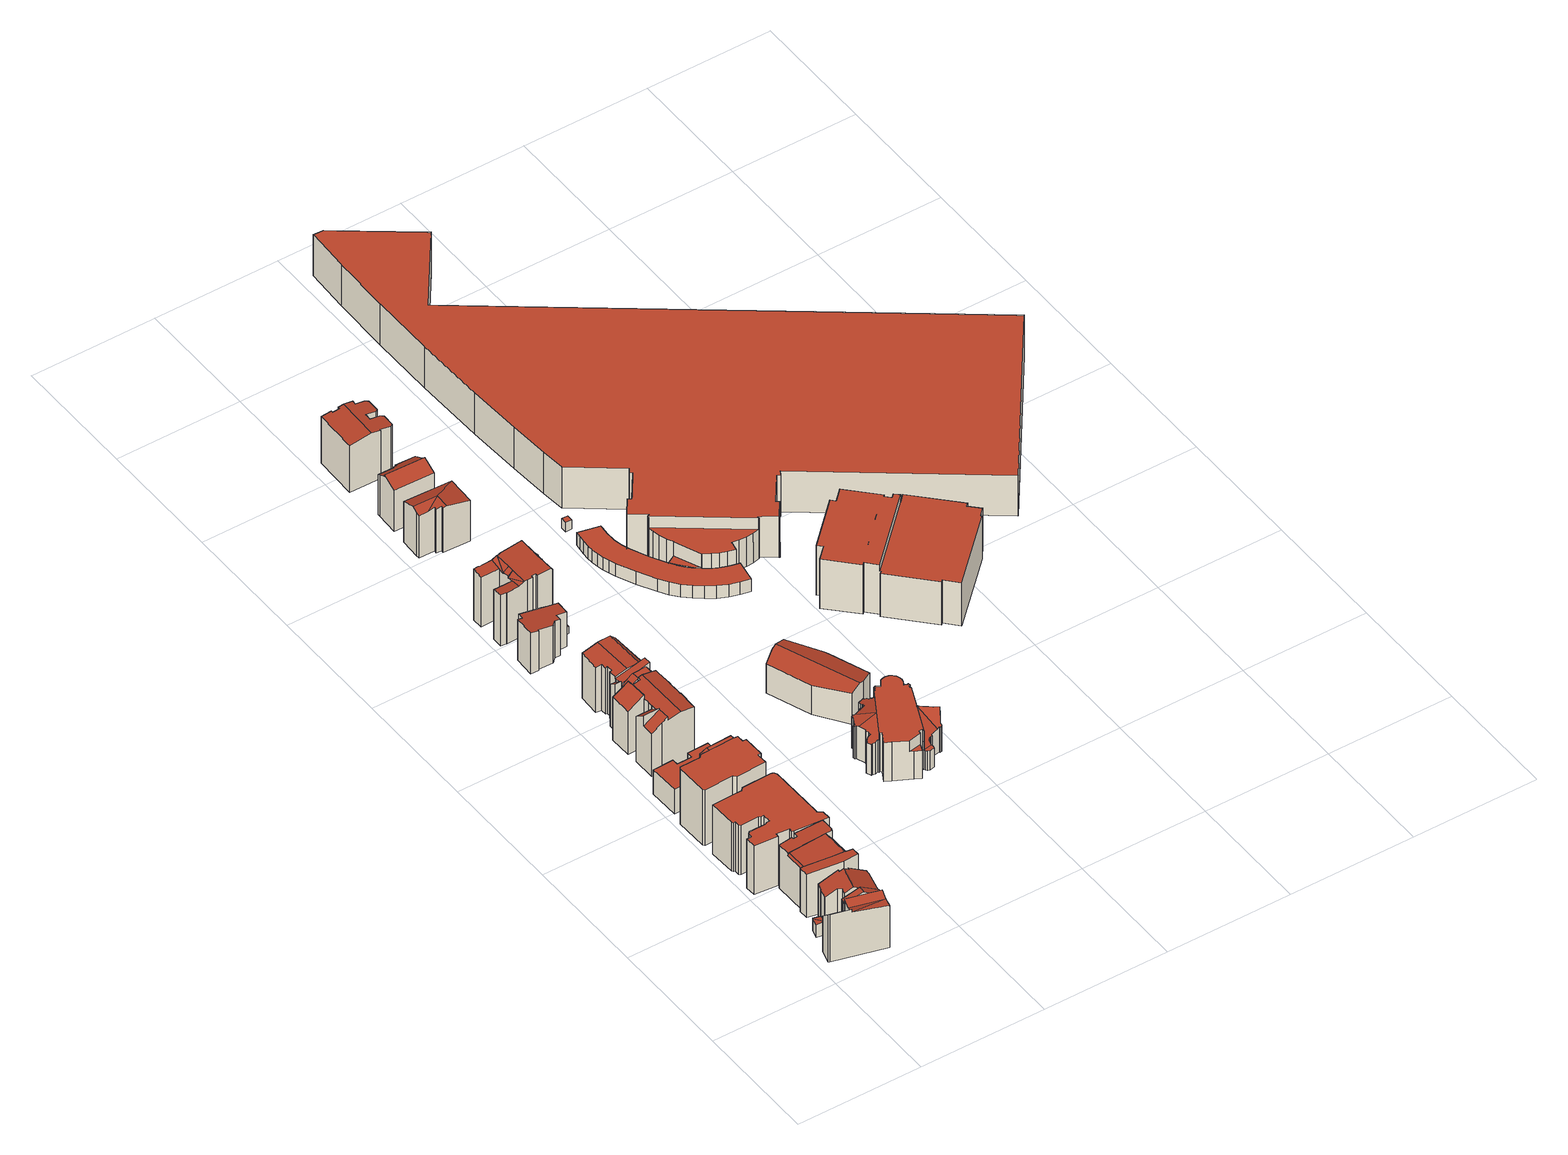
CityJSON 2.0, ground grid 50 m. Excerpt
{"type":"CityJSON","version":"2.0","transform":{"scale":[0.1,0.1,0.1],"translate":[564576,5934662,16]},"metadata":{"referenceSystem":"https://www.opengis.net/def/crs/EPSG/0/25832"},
"CityObjects":{
"building1":{"type":"Building","attributes":{"Gemeindeschluessel":"02100109","Geometrietyp2DReferenz":"3000","function":"31001_1120","roofType":"2100","measuredHeight":21.38,"storeysAboveGround":4},"address":[{"country":"Germany","locality":"Hamburg","thoroughfareNumber":"1a","thoroughfareName":"Karolinenstraße","postcode":"20357"}],"geometry":[{"type":"Solid","lod":"2","boundaries":[[[[0,1,2,3,4,5,6]],[[7,8,0,9,10]],[[7,10,11]],[[12,13,14,8,7,15,16,17]],[[18,19,17,20,21,22]],[[23,24,25,26,21,20,16]],[[4,3,27,28]],[[3,2,29,27]],[[6,9,0]],[[5,4,28,30]],[[12,17,19]],[[15,23,16]],[[18,22,31,32]],[[26,25,33,34]],[[25,24,35,33]],[[11,10,9,6,5,30,36]],[[24,23,15,7,11,36,35]],[[32,31,34,33,35,36,30,28,27,29,37]],[[31,22,21,26,34]],[[16,20,17]],[[37,13,12,19,18,32]],[[0,8,14,1]],[[29,2,1,14,13,37]]]],"semantics":{"surfaces":[{"type":"RoofSurface"},{"type":"WallSurface"},{"type":"GroundSurface"}],"values":[[0,0,0,0,0,0,1,1,1,1,1,1,1,1,1,1,1,2,1,1,1,1,1]]}}]},
"building2":{"type":"Building","attributes":{"Gemeindeschluessel":"02100109","Geometrietyp2DReferenz":"3000","function":"31001_1120","roofType":"3100","measuredHeight":22.48,"storeysAboveGround":4},"address":[{"country":"Germany","locality":"Hamburg","thoroughfareNumber":"2","thoroughfareName":"Karolinenstraße","postcode":"20357"}],"geometry":[{"type":"Solid","lod":"2","boundaries":[[[[38,39,40,41]],[[42,43,44,39,38]],[[42,38,41,45]],[[46,47,44,43]],[[48,49,50,51]],[[52,53,54,55]],[[53,48,51,54]],[[56,57,58,59]],[[57,60,61,58]],[[60,62,63,61]],[[64,65,66,67]],[[65,68,69,66]],[[68,70,71,69]],[[72,55,54,51,50,73,74,59,58,61,63,67,66,69,71,75]],[[76,77,62,60,57,56,78,79,49,48,53,52,80]],[[68,65,64,77,76,81,70]],[[73,40,39,44,47,74]],[[50,49,79,45,41,40,73]],[[78,46,43,42,45,79]],[[81,75,71,70]],[[75,81,76,80,72]],[[63,62,77,64,67]],[[74,47,46,78,56,59]],[[52,55,72,80]]]],"semantics":{"surfaces":[{"type":"RoofSurface"},{"type":"WallSurface"},{"type":"GroundSurface"}],"values":[[0,0,0,0,1,1,1,1,1,1,1,1,1,2,0,0,1,1,1,1,1,1,1,1]]}}]},
"building3":{"type":"Building","attributes":{"Gemeindeschluessel":"02100109","Geometrietyp2DReferenz":"3000","function":"31001_1120","roofType":"1000","measuredHeight":21.55,"storeysAboveGround":5},"address":[{"country":"Germany","locality":"Hamburg","thoroughfareNumber":"3","thoroughfareName":"Karolinenstraße","postcode":"20357"}],"geometry":[{"type":"Solid","lod":"2","boundaries":[[[[82,83,84,85,86,87,88,89,90]],[[91,92,93,94,95,96,97,98,99,100,101,102]],[[103,104,105,106]],[[90,107,108,102,104,103]],[[89,109,110,111,112,113,114,115,116,91,108,107]],[[117,118,119,120]],[[121,122,123,124]],[[125,126,127,128]],[[84,83,129,130]],[[88,109,89]],[[86,85,131,132]],[[85,84,130,131]],[[100,99,133,134]],[[99,98,135,133]],[[98,97,136,135]],[[97,96,137,136]],[[95,94,120,119]],[[92,91,116]],[[115,114,138,139]],[[114,113,140,138]],[[113,112,141,140]],[[112,111,142,141]],[[118,117,143,144]],[[123,122,125,128]],[[131,130,129,134,133,135,136,137,144,143,145,139,138,140,141,142,146,147,132]],[[129,83,82,106,105,101,100,134]],[[146,126,125,122,121,147]],[[142,111,110,127,126,146]],[[89,107,90]],[[102,108,91]],[[101,105,104,102]],[[145,93,92,116,115,139]],[[143,117,120,94,93,145]],[[137,96,95,119,118,144]],[[147,121,124,87,86,132]],[[124,123,128,127,110,109,88,87]],[[90,103,106,82]]]],"semantics":{"surfaces":[{"type":"RoofSurface"},{"type":"WallSurface"},{"type":"GroundSurface"}],"values":[[0,0,0,0,0,0,0,0,1,1,1,1,1,1,1,1,1,1,1,1,1,1,1,1,2,1,1,1,1,1,1,1,1,1,1,1,1]]}}]},
"building4":{"type":"Building","attributes":{"Gemeindeschluessel":"02100109","Geometrietyp2DReferenz":"3000","function":"31001_1120","roofType":"1000","measuredHeight":22.16,"storeysAboveGround":6},"address":[{"country":"Germany","locality":"Hamburg","thoroughfareNumber":"4","thoroughfareName":"Karolinenstraße","postcode":"20357"}],"geometry":[{"type":"Solid","lod":"2","boundaries":[[[[148,149,150,151]],[[149,152,153,150]],[[152,154,155,153]],[[154,156,157,155]],[[156,158,159,157]],[[160,161,162,163]],[[161,164,165,162]],[[164,148,151,165]],[[166,167,168,169]],[[167,170,171,168]],[[170,172,173,171]],[[172,174,175,173]],[[174,176,177,175]],[[176,178,179,177]],[[178,180,181,179]],[[182,183,184,185]],[[183,186,187,184]],[[186,188,189,187]],[[188,190,191,189]],[[190,192,193,191]],[[192,194,195,193]],[[196,197,198,199]],[[197,200,201,198]],[[200,202,203,201]],[[202,204,205,203]],[[204,206,207,205]],[[162,165,151,150,153,155,157,159,208,209,169,168,171,173,175,177,179,181,185,184,187,189,191,193,195,199,198,201,203,205,207,163]],[[204,202,200,197,196,194,192,190,188,186,183,182,180,178,176,174,172,170,167,166,210,211,158,156,154,152,149,148,164,161,160,206]],[[196,199,195,194]],[[210,209,208,211]],[[166,169,209,210]],[[182,185,181,180]],[[160,163,207,206]],[[211,208,159,158]]]],"semantics":{"surfaces":[{"type":"WallSurface"},{"type":"GroundSurface"},{"type":"RoofSurface"}],"values":[[0,0,0,0,0,0,0,0,0,0,0,0,0,0,0,0,0,0,0,0,0,0,0,0,0,0,1,2,0,0,0,0,0,0]]}}]},
"building5":{"type":"Building","attributes":{"Gemeindeschluessel":"02100109","Geometrietyp2DReferenz":"3000","function":"31001_1120","roofType":"1000","measuredHeight":25.34,"storeysAboveGround":6},"address":[{"country":"Germany","locality":"Hamburg","thoroughfareNumber":"6","thoroughfareName":"Karolinenstraße","postcode":"20357"}],"geometry":[{"type":"Solid","lod":"2","boundaries":[[[[212,213,214,215,216,217,218,219,220,221,222,223,224,225,226,227,228,229]],[[212,230,231,232]],[[212,229,233,234,230]],[[228,235,236,237,234,233]],[[217,216,238,239]],[[216,215,240,238]],[[215,214,241,240]],[[214,213,232,242,241]],[[213,212,232]],[[227,235,228]],[[226,225,243,244]],[[225,224,245,243]],[[224,223,246,245]],[[223,222,247,246]],[[222,221,248,247]],[[221,220,249,248]],[[220,219,250,249]],[[219,218,251,250]],[[218,217,239,251]],[[232,231,252,242]],[[237,236,253,254]],[[253,244,243,245,246,247,248,249,250,251,239,238,240,241,242,252,254]],[[252,231,230,234,237,254]],[[228,233,229]],[[253,236,235,227,226,244]]]],"semantics":{"surfaces":[{"type":"RoofSurface"},{"type":"WallSurface"},{"type":"GroundSurface"}],"values":[[0,0,0,0,1,1,1,1,1,1,1,1,1,1,1,1,1,1,1,1,1,2,1,1,1]]}}]},
"building6":{"type":"Building","attributes":{"Gemeindeschluessel":"02100109","Geometrietyp2DReferenz":"3000","function":"31001_1010","roofType":"1000","measuredHeight":10.94,"storeysAboveGround":3},"address":[{"country":"Germany","locality":"Hamburg","thoroughfareNumber":"7","thoroughfareName":"Karolinenstraße","postcode":"20357"}],"geometry":[{"type":"Solid","lod":"2","boundaries":[[[[255,256,257,258]],[[256,259,260,257]],[[259,261,262,260]],[[261,263,264,262]],[[263,265,266,264]],[[265,267,268,266]],[[267,269,270,268]],[[269,271,272,270]],[[271,273,274,272]],[[275,276,277,278]],[[276,255,258,277]],[[279,280,281,282]],[[280,283,284,281]],[[283,285,286,284]],[[285,287,288,286]],[[287,275,278,288]],[[282,274,273,279]],[[282,281,284,286,288,278,277,258,257,260,262,264,266,268,270,272,274]],[[273,271,269,267,265,263,261,259,256,255,276,275,287,285,283,280,279]]]],"semantics":{"surfaces":[{"type":"WallSurface"},{"type":"GroundSurface"},{"type":"RoofSurface"}],"values":[[0,0,0,0,0,0,0,0,0,0,0,0,0,0,0,0,0,1,2]]}}]},
"building7":{"type":"Building","attributes":{"Gemeindeschluessel":"02100109","Geometrietyp2DReferenz":"3000","function":"31001_1010","roofType":"3100","measuredHeight":23.6,"storeysAboveGround":5},"address":[{"country":"Germany","locality":"Hamburg","thoroughfareNumber":"10","thoroughfareName":"Karolinenstraße","postcode":"20357"}],"geometry":[{"type":"Solid","lod":"2","boundaries":[[[[289,290,291,292,293]],[[294,295,296,297,298]],[[299,300,301,302]],[[303,299,302,304]],[[305,306,307,308]],[[309,300,299,303]],[[310,311,312,313]],[[311,314,315,312]],[[289,293,297,296]],[[294,298,316,317]],[[318,319,320,321]],[[322,291,290]],[[323,324,325,326]],[[327,328,329,330]],[[331,332,333,334]],[[305,308,335,336]],[[300,309,337,338]],[[333,317,316,339,340,341,342,343,344,313,312,315,321,320,326,325,345,338,337,346,347,330,329,348,349,334]],[[332,331,350,351,328,327,352,353,354,355,356,324,323,357,358]],[[359,322,290,360,358,357,319,318,361,362]],[[333,332,358,360,295,294,317]],[[345,356,355,301,300,338]],[[337,309,303,304,354,353,346]],[[348,306,305,336,349]],[[349,336,335,350,331,334]],[[350,335,308,307,351]],[[329,328,351,307,306,348]],[[327,330,347,352]],[[352,347,346,353]],[[354,304,302,301,355]],[[356,345,325,324]],[[359,341,340,322]],[[362,342,341,359]],[[320,319,357,323,326]],[[316,298,297,293,292,339]],[[290,289,296,295,360]],[[339,292,291,322,340]],[[342,362,363,364,343]],[[344,343,364,365]],[[362,361,366,363]],[[315,314,366,361,318,321]],[[313,344,365,310]],[[365,364,363,366,314,311,310]]]],"semantics":{"surfaces":[{"type":"RoofSurface"},{"type":"WallSurface"},{"type":"GroundSurface"}],"values":[[0,0,0,0,0,0,1,1,1,1,1,1,1,1,1,1,1,2,0,0,1,1,1,1,1,1,1,1,1,1,1,1,1,1,1,1,1,1,1,1,1,1,0]]}}]},
"building8":{"type":"Building","attributes":{"Gemeindeschluessel":"02100109","Geometrietyp2DReferenz":"3000","function":"31001_1120","roofType":"2100","measuredHeight":23.7,"storeysAboveGround":5},"address":[{"country":"Germany","locality":"Hamburg","thoroughfareNumber":"12","thoroughfareName":"Karolinenstraße","postcode":"20357"}],"geometry":[{"type":"Solid","lod":"2","boundaries":[[[[367,368,369,370]],[[371,367,370,372]],[[373,368,367]],[[374,375,376,377,378,367,379,380,381,382,383]],[[384,382,385,386,387,388]],[[376,389,390,391,392]],[[393,394,383,384,388]],[[395,396,390,389]],[[397,398,394,393]],[[371,379,367]],[[399,400,401,402]],[[400,403,404,401]],[[403,405,406,404]],[[405,407,408,406]],[[381,385,382]],[[378,373,367]],[[387,386,409,410]],[[411,412,413,414]],[[397,393,388,387,410,415]],[[416,417,418,402,401,404,406,408,414,413,419,415,410,409,420]],[[417,369,368,373,378,418]],[[390,396,419,413,412,391]],[[419,396,395,375,374,398,397,415]],[[382,384,383]],[[409,386,385,381,380,420]],[[383,394,398,374]],[[375,395,389,376]],[[414,408,407,411]],[[418,378,377,421,399,402]],[[376,392,421,377]],[[420,380,379,371,372,416]],[[416,372,370,369,417]],[[407,405,403,400,399,421,392,391,412,411]]]],"semantics":{"surfaces":[{"type":"RoofSurface"},{"type":"WallSurface"},{"type":"GroundSurface"}],"values":[[0,0,0,0,0,0,0,0,0,1,1,1,1,1,1,1,1,1,1,2,1,1,1,1,1,1,1,1,1,1,1,1,0]]}}]},
"building9":{"type":"Building","attributes":{"Gemeindeschluessel":"02100109","Geometrietyp2DReferenz":"3000","function":"31001_1120","roofType":"1000","measuredHeight":18.56,"storeysAboveGround":4},"address":[{"country":"Germany","locality":"Hamburg","thoroughfareNumber":"14","thoroughfareName":"Karolinenstraße","postcode":"20357"}],"geometry":[{"type":"Solid","lod":"2","boundaries":[[[[422,423,424,425]],[[423,426,427,424]],[[426,428,429,427]],[[428,430,431,429]],[[430,432,433,431]],[[432,434,435,433]],[[434,436,437,435]],[[436,438,439,437]],[[438,440,441,439]],[[442,443,444,445]],[[443,446,447,444]],[[446,448,449,447]],[[440,442,445,441]],[[425,449,448,422]],[[425,424,427,429,431,433,435,437,439,441,445,444,447,449]],[[448,446,443,442,440,438,436,434,432,430,428,426,423,422]]]],"semantics":{"surfaces":[{"type":"WallSurface"},{"type":"GroundSurface"},{"type":"RoofSurface"}],"values":[[0,0,0,0,0,0,0,0,0,0,0,0,0,0,1,2]]}}]},
"building10":{"type":"Building","attributes":{"Gemeindeschluessel":"02100109","Geometrietyp2DReferenz":"3000","function":"31001_1120","roofType":"1000","measuredHeight":25.08,"storeysAboveGround":6},"address":[{"country":"Germany","locality":"Hamburg","thoroughfareNumber":"16","thoroughfareName":"Karolinenstraße","postcode":"20357"}],"geometry":[{"type":"Solid","lod":"2","boundaries":[[[[450,451,452,453,454,455]],[[456,457,458,459,460,461]],[[462,463,464,450,455]],[[465,466,464,463,467]],[[468,465,469,470]],[[471,472,459,458]],[[471,473,468,474,472]],[[475,476,477,478,479,480,481,482]],[[483,484,485,486,487,482,488]],[[489,490,491,492,493,488,494]],[[453,452,495,496]],[[452,451,497,495]],[[454,453,496,498]],[[457,456,499,500]],[[456,461,501,499]],[[461,460,502,501]],[[469,465,467]],[[470,474,468]],[[503,504,505,506]],[[507,508,509,510]],[[508,511,512,509]],[[511,513,514,512]],[[513,515,516,514]],[[515,517,518,516]],[[480,479,519,520]],[[479,478,521,519]],[[478,477,522,521]],[[477,476,523,522]],[[487,475,482]],[[486,485,524,525]],[[485,484,526,524]],[[483,488,493]],[[492,491,527,528]],[[491,490,529,527]],[[490,489,530,529]],[[451,450,464,466,503,506,497]],[[517,473,471,458,457,500,518]],[[459,472,474,470,469,467,463,462,531,532]],[[509,512,514,516,518,500,499,501,502,532,531,498,496,495,497,506,505,520,519,521,522,523,525,524,526,528,527,529,530,510]],[[468,473,517,515,513,511,508,507,494,488,482,481,504,503,466,465]],[[531,462,455,454,498]],[[526,484,483,493,492,528]],[[523,476,475,487,486,525]],[[530,489,494,507,510]],[[505,504,481,480,520]],[[502,460,459,532]]]],"semantics":{"surfaces":[{"type":"RoofSurface"},{"type":"WallSurface"},{"type":"GroundSurface"}],"values":[[0,0,0,0,0,0,0,0,0,0,1,1,1,1,1,1,1,1,1,1,1,1,1,1,1,1,1,1,1,1,1,1,1,1,1,1,1,1,2,0,1,1,1,1,1,1]]}}]},
"building11":{"type":"Building","attributes":{"Gemeindeschluessel":"02100109","Geometrietyp2DReferenz":"3000","function":"31001_2080","roofType":"1000","measuredHeight":3.26,"storeysAboveGround":1},"address":[{"country":"Germany","locality":"Hamburg","thoroughfareName":"Karolinenstraße","postcode":"20357"}],"geometry":[{"type":"Solid","lod":"2","boundaries":[[[[533,534,535,536,537]],[[538,539,540,541,542]],[[536,535,538,542]],[[535,534,539,538]],[[534,533,540,539]],[[533,537,541,540]],[[537,536,542,541]]]],"semantics":{"surfaces":[{"type":"RoofSurface"},{"type":"GroundSurface"},{"type":"WallSurface"}],"values":[[0,1,2,2,2,2,2]]}}]},
"building12":{"type":"Building","attributes":{"Gemeindeschluessel":"02100109","Geometrietyp2DReferenz":"3000","function":"31001_1120","roofType":"3100","measuredHeight":20.48,"storeysAboveGround":5},"address":[{"country":"Germany","locality":"Hamburg","thoroughfareNumber":"23","thoroughfareName":"Karolinenstraße","postcode":"20357"}],"geometry":[{"type":"Solid","lod":"2","boundaries":[[[[543,544,545,546,547]],[[548,549,544,543]],[[550,551,552,553,543,547,554]],[[548,543,553,555]],[[546,545,556,557]],[[549,548,558,559]],[[552,551,560,561]],[[551,550,562,560]],[[550,554,563,562]],[[561,560,562,563,557,556,559,558,564]],[[564,555,553,552,561]],[[558,548,555,564]],[[563,554,547,546,557]],[[556,545,544,549,559]]]],"semantics":{"surfaces":[{"type":"RoofSurface"},{"type":"WallSurface"},{"type":"GroundSurface"}],"values":[[0,0,0,0,1,1,1,1,1,2,1,1,1,1]]}}]},
"building13":{"type":"Building","attributes":{"Gemeindeschluessel":"02100109","Geometrietyp2DReferenz":"3000","function":"31001_1120","roofType":"2100","measuredHeight":21.16,"storeysAboveGround":5},"address":[{"country":"Germany","locality":"Hamburg","thoroughfareNumber":"25","thoroughfareName":"Karolinenstraße","postcode":"20357"}],"geometry":[{"type":"Solid","lod":"2","boundaries":[[[[565,566,567,568]],[[569,570,571,572,573,574,575,576,577,578,579]],[[580,581,582,583]],[[566,565,579,578]],[[568,567,584,585]],[[577,576,586,587]],[[576,575,588,586]],[[575,574,589,588]],[[574,573,590,589]],[[573,572,591,590]],[[571,570,582,581]],[[580,583,592,593]],[[585,584,587,586,588,589,590,591,593,592,594]],[[592,583,582,570,569,594]],[[591,572,571,581,580,593]],[[594,569,579,565,568,585]],[[584,567,566,578,577,587]]]],"semantics":{"surfaces":[{"type":"RoofSurface"},{"type":"WallSurface"},{"type":"GroundSurface"}],"values":[[0,0,0,1,1,1,1,1,1,1,1,1,2,1,1,1,1]]}}]},
"building14":{"type":"Building","attributes":{"Gemeindeschluessel":"02100109","Geometrietyp2DReferenz":"3000","function":"31001_1120","roofType":"3100","measuredHeight":22.4,"storeysAboveGround":5},"address":[{"country":"Germany","locality":"Hamburg","thoroughfareNumber":"27","thoroughfareName":"Karolinenstraße","postcode":"20357"}],"geometry":[{"type":"Solid","lod":"2","boundaries":[[[[595,596,597,598]],[[596,599,600,597]],[[599,601,602,600]],[[601,603,604,602]],[[605,606,607,608]],[[606,609,610,607]],[[611,612,613,614]],[[612,615,616,613]],[[615,617,618,616]],[[617,619,620,618]],[[619,621,622,620]],[[621,623,624,622]],[[623,625,626,624]],[[625,627,628,626]],[[629,630,631,632]],[[607,610,633,598,597,600,602,604,614,613,616,618,620,622,624,626,628,632,631,608]],[[629,627,625,623,621,619,617,615,612,611,634,635,609,606,605,630]],[[629,632,628,627]],[[605,608,631,630]],[[604,603,634,611,614]],[[610,609,635,636,633]],[[598,633,636,595]],[[636,635,634,603,601,599,596,595]]]],"semantics":{"surfaces":[{"type":"WallSurface"},{"type":"GroundSurface"},{"type":"RoofSurface"}],"values":[[0,0,0,0,0,0,0,0,0,0,0,0,0,0,0,1,2,0,0,0,0,0,2]]}}]},
"building15":{"type":"Building","attributes":{"name":"Russisch-Orthodoxe Kirche","Gemeindeschluessel":"02100109","Geometrietyp2DReferenz":"3000","function":"31001_3040","roofType":"1000","measuredHeight":17.42,"storeysAboveGround":3},"address":[{"country":"Germany","locality":"Hamburg","thoroughfareNumber":"1","thoroughfareName":"Tschaikowskyplatz","postcode":"20355"}],"geometry":[{"type":"MultiSurface","lod":"2","boundaries":[[[637,638,639,640,641,642,643,644,645,646,647]],[[648,649,650]],[[651,652,653,654,655,656,657,658,659,660]],[[661,662,663,664,665,658,657]],[[666,667,668,669,660,659,670,671]],[[646,645,672,673]],[[645,644,674,672]],[[644,643,675,674]],[[643,642,676,675]],[[642,641,677,676]],[[637,647,678,679]],[[647,646,673,678]],[[680,681,682,683]],[[681,684,685,682]],[[684,686,687,685]],[[686,688,689,687]],[[688,690,691,689]],[[692,693,694,695]],[[693,696,697,694]],[[698,699,700,701]],[[702,703,704,705]],[[706,707,648,650]],[[708,709,710,711]],[[709,712,713,710]],[[712,714,715,713]],[[714,716,717,715]],[[716,718,719,717]],[[718,720,721,719]],[[720,722,723,721]],[[722,724,725,723]],[[724,726,727,725]],[[726,728,729,727]],[[728,730,731,729]],[[730,732,733,731]],[[732,734,735,733]],[[734,736,737,735]],[[736,738,739,737]],[[738,740,741,739]],[[742,658,743]],[[744,745,746,747]],[[748,749,750,751]],[[749,752,753,750]],[[754,755,756,757]],[[758,759,760,761]],[[759,762,763,760]],[[762,764,765,763]],[[764,766,767,765]],[[766,768,769,767]],[[768,770,771,769]],[[772,773,774,775]],[[773,776,777,774]],[[656,655,778,779]],[[655,654,780,778]],[[654,653,781,780]],[[653,652,782,781]],[[652,651,783,782]],[[651,660,784,783]],[[785,786,787,788]],[[786,789,790,787]],[[789,791,792,790]],[[793,794,795,796]],[[794,797,798,795]],[[797,799,800,798]],[[799,801,802,800]],[[801,803,804,802]],[[803,805,806,804]],[[807,808,809,810]],[[664,663,811,812]],[[663,662,813,811]],[[662,661,814,813]],[[815,816,817,818]],[[816,819,820,817]],[[821,822,823,824]],[[822,815,818,823]],[[825,826,827,828]],[[826,829,830,827]],[[829,831,832,830]],[[831,833,834,832]],[[669,668,835,836]],[[668,667,837,835]],[[667,666,838,837]],[[666,671,839,838]],[[840,841,842,843]],[[841,844,845,842]],[[844,846,847,845]],[[846,848,849,847]],[[795,798,800,802,804,806,810,809,850,851,812,811,813,814,779,778,780,781,782,783,784,836,835,837,838,839,751,750,753,852,853,854,855,701,700,695,694,697,824,823,818,817,820,683,682,685,687,689,691,679,678,673,672,674,675,676,677,761,760,763,765,767,769,771,828,827,830,832,834,775,774,777,705,704,856,711,710,713,715,717,719,721,723,725,727,729,731,733,735,737,739,741,788,787,790,792,843,842,845,847,849,796]],[[839,671,670,746,745,748,751]],[[852,753,752,754,757,857]],[[851,858,665,664,812]],[[851,850,859,858]],[[850,809,808,859]],[[806,805,860,807,810]],[[796,849,848,793]],[[843,792,791,840]],[[784,660,669,836]],[[814,661,657,656,779]],[[853,852,857,861]],[[775,834,833,772]],[[828,771,770,825]],[[855,854,862,863]],[[853,861,756,755,862,854]],[[746,670,864,659,658,744,747]],[[741,740,742,743,785,788]],[[856,649,648,707,708,711]],[[704,703,706,650,649,856]],[[777,776,865,866,702,705]],[[865,639,867,868,866]],[[701,855,863,698]],[[824,697,696,821]],[[700,699,868,867,692,695]],[[683,820,819,680]],[[691,690,638,637,679]],[[677,641,640,758,761]],[[808,807,860,658,665,858,859]],[[791,789,786,785,743,658,860,805,803,801,799,797,794,793,848,846,844,841,840]],[[857,757,756,861]],[[770,768,766,764,762,759,758,640,639,865,776,773,772,833,831,829,826,825]],[[863,862,755,754,752,749,748,745,744,658,742,740,738,736,734,732,730,728,726,724,722,720,718,716,714,712,709,708,707,706,703,702,866,868,699,698]],[[819,816,815,822,821,696,693,692,867,639,638,690,688,686,684,681,680]]],"semantics":{"surfaces":[{"type":"RoofSurface"},{"type":"WallSurface"},{"type":"GroundSurface"}],"values":[0,0,0,0,0,1,1,1,1,1,1,1,1,1,1,1,1,1,1,1,1,1,1,1,1,1,1,1,1,1,1,1,1,1,1,1,1,1,1,1,1,1,1,1,1,1,1,1,1,1,1,1,1,1,1,1,1,1,1,1,1,1,1,1,1,1,1,1,1,1,1,1,1,1,1,1,1,1,1,1,1,1,1,1,1,1,2,1,1,1,1,1,1,1,1,1,1,1,1,1,1,1,1,1,1,1,1,1,1,1,1,1,1,1,0,0,0,0,0,0]}}]},
"building16":{"type":"Building","attributes":{"name":"Tschaikowsky-Haus","Gemeindeschluessel":"02100109","Geometrietyp2DReferenz":"3000","function":"31001_2010","roofType":"3100","measuredHeight":15.38,"storeysAboveGround":3},"address":[{"country":"Germany","locality":"Hamburg","thoroughfareNumber":"2","thoroughfareName":"Tschaikowskyplatz","postcode":"20355"}],"geometry":[{"type":"Solid","lod":"2","boundaries":[[[[869,870,871,872,873,874]],[[875,876,877,878,879,871,870]],[[873,872,880,881]],[[869,874,882,883]],[[874,873,881,882]],[[879,878,884,885]],[[878,877,886,884]],[[877,876,887,886]],[[876,875,888,887]],[[875,870,869,883,888]],[[872,871,879,885,880]],[[885,884,886,887,888,883,882,881,880]]]],"semantics":{"surfaces":[{"type":"RoofSurface"},{"type":"WallSurface"},{"type":"GroundSurface"}],"values":[[0,0,1,1,1,1,1,1,1,1,1,2]]}}]},
"building17":{"type":"Building","attributes":{"Gemeindeschluessel":"02100109","Geometrietyp2DReferenz":"3000","function":"31001_3091","roofType":"1000","measuredHeight":4.14,"storeysAboveGround":1},"address":[{"country":"Germany","locality":"Hamburg","thoroughfareName":"Karolinenstraße","postcode":"20355"}],"geometry":[{"type":"Solid","lod":"2","boundaries":[[[[889,890,891,892]],[[893,894,895,896]],[[894,889,892,895]],[[893,890,889,894]],[[896,891,890,893]],[[895,892,891,896]]]],"semantics":{"surfaces":[{"type":"GroundSurface"},{"type":"RoofSurface"},{"type":"WallSurface"}],"values":[[0,1,2,2,2,2]]}}]},
"building18":{"type":"Building","attributes":{"Gemeindeschluessel":"02100109","Geometrietyp2DReferenz":"3000","function":"51009_1610","roofType":"1000","measuredHeight":5.67},"address":[{"country":"Germany","locality":"Hamburg","postcode":"20355"}],"geometry":[{"type":"Solid","lod":"2","boundaries":[[[[897,898,899,900]],[[898,901,902,899]],[[901,903,904,902]],[[905,906,907,908]],[[906,909,910,907]],[[909,911,912,910]],[[911,913,914,912]],[[913,897,900,914]],[[915,916,917,918]],[[916,919,920,917]],[[919,921,922,920]],[[921,923,924,922]],[[925,926,927,928]],[[926,929,930,927]],[[931,932,933,934]],[[932,935,936,933]],[[935,937,938,936]],[[937,939,940,938]],[[939,941,942,940]],[[941,943,944,942]],[[945,946,947,948]],[[946,949,950,947]],[[949,951,952,950]],[[951,953,954,952]],[[953,955,956,954]],[[955,957,958,956]],[[957,959,960,958]],[[961,962,963,964]],[[962,965,966,963]],[[964,904,903,961]],[[933,936,938,940,942,944,967,908,907,910,912,914,900,899,902,904,964,963,966,918,917,920,922,924,928,927,930,948,947,950,952,954,956,958,960,934]],[[943,941,939,937,935,932,931,959,957,955,953,951,949,946,945,929,926,925,923,921,919,916,915,965,962,961,903,901,898,897,913,911,909,906,905,968]],[[931,934,960,959]],[[945,948,930,929]],[[925,928,924,923]],[[915,918,966,965]],[[968,967,944,943]],[[905,908,967,968]]]],"semantics":{"surfaces":[{"type":"WallSurface"},{"type":"GroundSurface"},{"type":"RoofSurface"}],"values":[[0,0,0,0,0,0,0,0,0,0,0,0,0,0,0,0,0,0,0,0,0,0,0,0,0,0,0,0,0,0,1,2,0,0,0,0,0,0]]}}]},
"building19":{"type":"Building","attributes":{"Gemeindeschluessel":"02100109","Geometrietyp2DReferenz":"3000","function":"51009_1610","roofType":"2100","measuredHeight":21.75},"address":[{"country":"Germany","locality":"Hamburg","postcode":"20355"}],"geometry":[{"type":"Solid","lod":"2","boundaries":[[[[969,970,971,972,973,974,975,976]],[[977,978,979,980,981,982,983,984]],[[975,974,977,984]],[[974,973,978,977]],[[973,972,979,978]],[[972,971,980,979]],[[971,970,981,980]],[[970,969,982,981]],[[969,976,983,982]],[[976,975,984,983]]]],"semantics":{"surfaces":[{"type":"RoofSurface"},{"type":"GroundSurface"},{"type":"WallSurface"}],"values":[[0,1,2,2,2,2,2,2,2,2]]}}]},
"building20":{"type":"Building","attributes":{"name":"Abendschule Vor dem Holstentor Studienkolleg für ausländische Studierende","Gemeindeschluessel":"02100109","Geometrietyp2DReferenz":"3000","function":"31001_3020","roofType":"1000","measuredHeight":22.36,"storeysAboveGround":4},"address":[{"country":"Germany","locality":"Hamburg","thoroughfareNumber":"6","thoroughfareName":"Holstenglacis","postcode":"20355"}],"geometry":[{"type":"Solid","lod":"2","boundaries":[[[[985,986,987,988,989,990,991,992,993,994,995,996,997,998]],[[997,996,999,1000]],[[996,995,1001,999]],[[995,994,1002,1001]],[[994,993,1003,1002]],[[993,992,1004,1003]],[[992,991,1005,1004]],[[991,990,1006,1005]],[[990,989,1007,1006]],[[989,988,1008,1007]],[[988,987,1009,1008]],[[987,986,1010,1011]],[[985,998,1012,1013]],[[998,997,1000,1012]],[[1014,1015,1016,1017]],[[1018,1019,1020,1021]],[[1019,1022,1023,1020]],[[1022,1024,1025,1023]],[[1024,1026,1027,1025]],[[1026,1014,1017,1027]],[[1028,1029,1030,1031]],[[1029,1032,1033,1030]],[[1020,1023,1025,1027,1017,1016,1013,1012,1000,999,1001,1002,1003,1004,1005,1006,1007,1008,1009,1034,1031,1030,1033,1021]],[[1029,1028,1035,1011,1010,1015,1014,1026,1024,1022,1019,1018,1032]],[[1028,1031,1034,1035]],[[1018,1021,1033,1032]],[[1016,1015,1010,986,985,1013]],[[1009,987,1011,1035,1034]]]],"semantics":{"surfaces":[{"type":"RoofSurface"},{"type":"WallSurface"},{"type":"GroundSurface"}],"values":[[0,1,1,1,1,1,1,1,1,1,1,1,1,1,1,1,1,1,1,1,1,1,2,0,1,1,1,1]]}}]},
"building21":{"type":"Building","attributes":{"name":"Halle B6","Gemeindeschluessel":"02100109","Geometrietyp2DReferenz":"3000","function":"31001_2060","roofType":"1000","measuredHeight":18.49,"storeysAboveGround":2},"address":[{"country":"Germany","locality":"Hamburg","thoroughfareName":"St. Petersburger Straße","postcode":"20355"}],"geometry":[{"type":"Solid","lod":"2","boundaries":[[[[1036,1037,1038,1039,1040,1041]],[[1042,1043,1044,1045]],[[1046,1047,1048,1049]],[[1047,1050,1051,1048]],[[1050,1052,1053,1051]],[[1054,1055,1056,1057]],[[1055,1058,1059,1056]],[[1058,1060,1061,1059]],[[1062,1063,1064,1065]],[[1066,1067,1068,1069]],[[1067,1070,1071,1068]],[[1037,1036,1072,1073]],[[1036,1041,1074,1072]],[[1041,1040,1075,1074]],[[1076,1077,1078,1079]],[[1077,1080,1081,1078]],[[1082,1083,1084,1085]],[[1083,1086,1087,1084]],[[1086,1088,1089,1087]],[[1090,1091,1092,1093]],[[1094,1095,1039,1038]],[[1096,1097,1098,1099]],[[1100,1096,1099,1101]],[[1102,1103,1104,1105]],[[1103,1106,1107,1104]],[[1108,1109,1110,1111]],[[1109,1112,1113,1110]],[[1114,1115,1116,1117]],[[1118,1119,1120,1121]],[[1119,1122,1123,1120]],[[1124,1125,1126,1127]],[[1128,1108,1111,1129]],[[1111,1110,1113,1117,1116,1130,1131,1132,1105,1104,1107,1085,1084,1087,1089,1121,1120,1123,1093,1092,1073,1072,1074,1075,1133,1079,1078,1081,1069,1068,1071,1134,1065,1064,1101,1099,1098,1057,1056,1059,1061,1045,1044,1049,1048,1051,1053,1125,1124,1129]],[[1058,1055,1054,1097,1096,1100,1063,1062,1135,1070,1067,1066,1136,1106,1103,1102,1137,1115,1114,1112,1109,1108,1128,1127,1126,1052,1050,1047,1046,1043,1042,1060]],[[1095,1094,1091,1090,1122,1119,1118,1088,1086,1083,1082,1138,1139,1080,1077,1076,1140]],[[1131,1130,1116,1132]],[[1116,1115,1137,1132]],[[1128,1129,1124,1127]],[[1114,1117,1113,1112]],[[1102,1105,1132,1137]],[[1090,1093,1123,1122]],[[1118,1121,1089,1088]],[[1107,1106,1136,1138,1082,1085]],[[1076,1079,1133,1140]],[[1092,1091,1094,1038,1037,1073]],[[1075,1040,1039,1095,1140,1133]],[[1135,1134,1071,1070]],[[1081,1080,1139,1066,1069]],[[1138,1136,1066,1139]],[[1100,1101,1064,1063]],[[1062,1065,1134,1135]],[[1054,1057,1098,1097]],[[1042,1045,1061,1060]],[[1126,1125,1053,1052]],[[1046,1049,1044,1043]]]],"semantics":{"surfaces":[{"type":"RoofSurface"},{"type":"WallSurface"},{"type":"GroundSurface"}],"values":[[0,1,1,1,1,1,1,1,1,1,1,1,1,1,1,1,1,1,1,1,1,1,1,1,1,1,1,1,1,1,1,1,2,0,0,0,1,1,1,1,1,1,1,1,1,1,1,1,1,1,1,1,1,1,1]]}}]}
},
"vertices":[
[99,60,243],[110,106,198],[100,98,208],[28,117,209],[14,63,261],[18,62,261],[94,42,261],[231,40,238],[102,74,238],[94,42,250],[96,41,250],[223,7,238],[111,107,250],[110,107,250],[110,106,250],[239,73,250],[195,85,250],[154,96,250],[115,126,227],[111,107,227],[175,90,261],[181,117,261],[117,133,227],[239,73,227],[240,75,227],[244,95,227],[246,102,227],[28,117,48],[14,63,48],[100,98,48],[18,62,48],[117,133,48],[115,126,48],[244,95,48],[246,102,48],[240,75,48],[223,7,48],[110,107,48],
[80,192,103],[61,222,100],[53,191,100],[71,187,102],[84,191,103],[90,216,100],[62,223,100],[82,184,102],[90,218,100],[62,226,100],[81,179,219],[83,184,219],[83,184,43],[81,179,43],[132,154,250],[123,169,243],[123,169,43],[132,154,43],[92,218,220],[99,246,220],[99,246,43],[92,218,43],[169,231,259],[169,231,43],[167,221,259],[167,221,43],[203,213,256],[205,222,256],[205,222,43],[203,213,43],[268,208,222],[268,208,43],[268,194,219],[268,194,43],[127,130,43],[53,191,43],[62,226,43],[246,102,43],[159,123,268],[182,217,268],[90,218,219],[82,184,219],[127,130,250],[246,102,219],
[93,330,237],[93,329,237],[83,329,236],[84,291,236],[214,262,249],[271,261,254],[271,291,254],[244,297,252],[193,308,247],[241,407,253],[265,405,256],[265,412,256],[269,412,256],[268,465,256],[159,475,244],[159,457,244],[143,457,242],[143,465,242],[91,464,236],[92,416,236],[212,408,250],[100,329,232],[99,415,232],[92,416,225],[93,330,225],[242,297,254],[241,407,254],[271,291,214],[270,310,214],[267,310,219],[266,346,220],[270,346,215],[269,376,215],[266,376,219],[265,405,220],[294,412,97],[293,462,97],[268,465,106],[269,412,106],[297,261,99],[296,285,99],[271,291,102],[271,261,102],[296,285,97],[296,310,97],[270,310,97],[271,291,97],[93,329,41],[83,329,41],[84,291,41],[214,262,41],[143,465,41],[91,464,41],[143,457,41],[159,457,41],[159,475,41],[269,376,41],[266,376,41],[270,346,41],[266,346,41],[267,310,41],[294,412,41],[293,462,41],[265,412,41],[296,310,41],[297,261,41],
[6,531,257],[25,532,257],[25,532,36],[6,531,36],[25,548,257],[25,548,36],[34,556,257],[34,556,36],[100,557,257],[100,557,36],[107,561,257],[107,561,36],[101,496,257],[99,481,257],[99,481,36],[101,496,36],[7,490,257],[7,490,36],[109,594,257],[100,599,257],[100,599,36],[109,594,36],[29,596,257],[29,596,36],[22,602,257],[22,602,36],[22,622,257],[22,622,36],[15,622,257],[15,622,36],[11,628,257],[11,628,36],[8,735,257],[8,735,36],[128,738,257],[138,749,257],[138,749,36],[128,738,36],[257,753,257],[257,753,36],[262,751,257],[262,751,36],[267,748,257],[267,748,36],[271,743,257],[271,743,36],[272,737,257],[272,737,36],[275,510,257],[292,496,257],[292,496,36],[275,510,36],[293,462,257],[293,462,36],[159,475,257],[159,475,36],[151,476,257],[151,476,36],[152,491,257],[152,491,36],[120,561,36],[119,594,36],[119,594,257],[120,561,257],
[135,937,286],[108,936,286],[99,936,286],[89,925,286],[8,924,286],[4,919,286],[7,791,286],[12,785,286],[127,789,286],[138,779,286],[256,782,286],[255,826,286],[268,826,286],[266,911,286],[252,911,286],[252,940,286],[236,940,286],[160,938,286],[134,952,286],[107,952,273],[108,936,273],[235,940,287],[235,955,287],[252,940,254],[251,955,254],[245,955,267],[8,924,34],[4,919,34],[89,925,34],[99,936,34],[108,936,34],[266,911,34],[252,911,34],[268,826,34],[255,826,34],[256,782,34],[138,779,34],[127,789,34],[12,785,34],[7,791,34],[107,952,34],[251,955,34],[245,955,34],
[17,1097,139],[99,1099,139],[99,1099,29],[17,1097,29],[99,1075,139],[99,1075,29],[160,1076,139],[160,1076,29],[160,1100,139],[160,1100,29],[243,1102,139],[243,1102,29],[243,1067,139],[243,1067,29],[267,1068,139],[267,1068,29],[269,993,139],[269,993,29],[244,992,139],[244,992,29],[161,978,139],[20,975,139],[20,975,29],[161,978,29],[244,979,139],[245,959,139],[245,959,29],[244,979,29],[245,955,139],[245,955,29],[162,953,139],[162,953,29],[162,959,139],[162,959,29],
[129,1222,263],[128,1246,245],[128,1265,230],[63,1264,230],[64,1221,264],[105,1174,245],[130,1175,260],[129,1222,260],[64,1221,219],[65,1173,219],[246,1331,80],[265,1351,78],[240,1350,78],[240,1331,80],[260,1318,79],[240,1317,79],[266,1226,80],[265,1261,80],[242,1261,80],[242,1225,80],[266,1318,78],[119,1397,256],[124,1397,259],[124,1397,27],[119,1397,27],[124,1384,259],[124,1384,27],[65,1173,27],[105,1174,27],[164,1385,253],[164,1398,253],[164,1398,27],[164,1385,27],[128,1265,245],[235,1400,246],[238,1400,245],[238,1400,27],[235,1400,27],[240,1265,246],[240,1261,246],[240,1261,27],[240,1265,27],[240,1225,246],[241,1178,246],[241,1178,27],[240,1225,27],[242,1225,78],[266,1226,78],[266,1318,27],[265,1351,27],[63,1264,27],[128,1265,27],[128,1284,27],[127,1309,27],[62,1307,27],[60,1396,27],[239,1350,27],[239,1317,27],[240,1287,27],[265,1261,27],[266,1226,27],[242,1225,245],[242,1261,245],[240,1287,246],[239,1317,246],[240,1317,245],[240,1350,245],[239,1350,245],[182,1399,256],[186,1176,256],[128,1284,245],[130,1175,245],[125,1384,245],[127,1309,245],[127,1309,260],[62,1307,220],[60,1396,220],[125,1384,260],
[117,1443,225],[97,1459,213],[93,1459,213],[93,1429,235],[117,1429,236],[93,1428,236],[116,1459,212],[234,1431,261],[233,1459,261],[196,1460,250],[116,1463,225],[116,1459,225],[117,1429,225],[118,1429,225],[118,1428,225],[140,1429,232],[192,1430,248],[165,1430,247],[118,1428,218],[119,1397,218],[124,1397,221],[166,1398,247],[212,1459,251],[206,1623,251],[157,1625,247],[163,1461,247],[220,1400,249],[219,1431,249],[233,1459,232],[226,1622,232],[235,1400,219],[234,1431,219],[115,1494,232],[123,1494,234],[123,1494,24],[115,1494,24],[122,1517,235],[122,1517,24],[115,1516,232],[115,1516,24],[114,1540,232],[114,1540,24],[119,1397,24],[124,1397,24],[92,1542,226],[96,1627,228],[96,1627,24],[92,1542,24],[235,1400,24],[93,1428,24],[93,1459,24],[116,1459,24],[226,1622,24],[118,1429,24],[116,1463,232],
[25,1903,209],[42,1902,207],[42,1902,24],[25,1903,24],[43,1925,207],[43,1925,24],[133,1921,192],[133,1921,24],[161,1920,187],[161,1920,24],[200,1919,180],[200,1919,24],[198,1865,180],[198,1865,24],[156,1866,187],[156,1866,24],[156,1842,187],[156,1842,24],[132,1842,191],[132,1842,24],[114,1824,194],[54,1826,204],[54,1826,24],[114,1824,24],[54,1821,204],[54,1821,24],[22,1822,209],[22,1822,24],
[96,2158,248],[41,2156,248],[41,2158,248],[21,2157,248],[22,2114,241],[96,2115,241],[44,1998,248],[45,1997,248],[98,1999,248],[98,2041,241],[23,2040,241],[23,1999,248],[97,2115,241],[97,2093,237],[116,2159,258],[118,2092,258],[117,2159,258],[97,2091,237],[118,2066,258],[97,2091,243],[98,2066,243],[118,2000,257],[98,2064,237],[119,2000,258],[98,2066,237],[240,2096,238],[240,2121,238],[228,2125,257],[228,2129,257],[228,2159,256],[228,2164,256],[221,2163,268],[222,2095,268],[236,2064,250],[229,2066,259],[228,2094,259],[240,2094,244],[240,2096,244],[222,2064,268],[229,1994,258],[229,2007,258],[242,2013,238],[241,2061,238],[236,2064,246],[223,1994,268],[41,2158,17],[21,2157,17],[41,2156,17],[22,2114,17],[44,1998,17],[45,1997,17],[23,1999,17],[23,2040,17],[129,2159,259],[129,2161,259],[129,2161,17],[129,2159,17],[168,1997,263],[168,2005,263],[168,2005,17],[168,1997,17],[153,2006,261],[153,2006,17],[152,1998,261],[152,1998,17],[131,1999,259],[131,1999,17],[131,2000,259],[131,2000,17],[228,2159,17],[228,2164,17],[228,2129,17],[228,2125,17],[240,2121,17],[228,2094,17],[240,2094,17],[229,2066,17],[242,2013,17],[241,2061,17],[229,2007,17],[229,1994,17],[97,2115,17],[98,2041,17],
[243,1918,53],[244,1981,53],[162,1983,53],[161,1920,53],[200,1919,53],[162,1983,21],[244,1981,21],[243,1918,21],[200,1919,21],[161,1920,21],
[145,2550,217],[50,2554,217],[49,2530,208],[49,2517,203],[84,2516,203],[242,2605,195],[52,2612,195],[110,2504,209],[131,2503,214],[130,2493,214],[143,2492,217],[111,2515,209],[238,2489,195],[49,2530,12],[49,2517,12],[242,2605,12],[52,2612,12],[131,2503,12],[130,2493,12],[110,2504,12],[111,2515,12],[238,2489,12],
[216,2726,223],[58,2731,223],[56,2673,197],[214,2668,197],[216,2727,216],[217,2727,216],[219,2786,181],[140,2788,181],[140,2779,187],[123,2779,186],[122,2771,192],[59,2773,192],[59,2763,197],[58,2731,216],[216,2726,216],[251,2785,72],[219,2786,85],[217,2727,85],[249,2725,72],[56,2673,12],[214,2668,12],[59,2773,12],[59,2763,12],[122,2771,12],[123,2779,12],[140,2779,12],[140,2788,12],[249,2725,12],[251,2785,12],[216,2727,12],
[49,3091,221],[89,3090,226],[89,3090,9],[49,3091,9],[89,3082,226],[89,3082,9],[117,3081,230],[117,3081,9],[117,3089,230],[117,3089,9],[210,2918,222],[169,2919,228],[169,2919,9],[210,2918,9],[169,2915,228],[169,2915,9],[174,3087,228],[173,3072,228],[173,3072,9],[174,3087,9],[210,3071,223],[210,3071,9],[222,3063,221],[222,3063,9],[222,3012,221],[222,3012,9],[212,3006,222],[212,3006,9],[171,3008,228],[171,3008,9],[171,2983,228],[171,2983,9],[210,2982,222],[210,2982,9],[223,2973,220],[222,2925,220],[222,2925,9],[223,2973,9],[44,2918,9],[137,3088,233],[133,2916,233],[44,2918,221],
[668,847,186],[672,837,189],[747,839,212],[698,896,187],[693,895,186],[692,899,184],[685,897,183],[687,891,184],[670,856,185],[662,855,183],[664,846,185],[809,945,184],[808,945,184],[808,944,184],[857,694,138],[861,697,140],[866,700,142],[872,701,142],[877,702,142],[876,707,146],[908,713,146],[874,788,214],[824,674,127],[859,681,127],[914,714,155],[915,710,150],[922,712,160],[921,717,166],[933,740,214],[832,662,127],[838,658,127],[858,663,127],[860,672,127],[824,673,127],[827,667,127],[670,856,40],[662,855,40],[687,891,40],[685,897,40],[692,899,40],[693,895,40],[664,846,40],[668,847,40],[669,781,183],[677,784,186],[677,784,40],[669,781,40],[684,784,188],[684,784,40],[684,797,189],[684,797,40],[678,801,188],[678,801,40],[681,810,189],[681,810,40],[691,745,186],[689,750,186],[689,750,40],[691,745,40],[678,746,183],[678,746,40],[702,743,215],[695,747,215],[695,747,40],[702,743,40],[804,930,215],[809,939,215],[809,939,40],[804,930,40],[808,944,215],[809,945,215],[815,947,215],[830,937,215],[830,937,40],[815,947,40],[847,961,215],[847,961,40],[858,966,215],[858,966,40],[870,967,214],[870,967,40],[882,965,214],[882,965,40],[893,959,214],[893,959,40],[902,949,214],[902,949,40],[907,938,214],[907,938,40],[908,926,214],[908,926,40],[905,913,214],[905,913,40],[898,900,214],[898,900,40],[909,894,214],[909,894,40],[914,895,214],[914,895,40],[916,886,214],[916,886,40],[910,885,214],[910,885,40],[908,878,214],[908,878,40],[911,873,214],[911,873,150],[824,674,214],[824,673,214],[824,673,165],[824,674,165],[823,674,214],[823,681,214],[823,681,40],[823,674,40],[810,681,214],[810,681,40],[806,670,214],[756,660,214],[756,660,165],[806,670,165],[728,907,187],[727,911,185],[727,911,40],[728,907,40],[733,913,185],[733,913,40],[735,909,187],[735,909,40],[748,915,187],[748,915,40],[745,922,184],[745,922,40],[749,923,184],[749,923,40],[782,935,184],[788,935,185],[788,935,40],[782,935,40],[789,929,187],[789,929,40],[877,702,40],[876,707,40],[872,701,40],[866,700,40],[861,697,40],[857,694,40],[859,681,40],[915,862,148],[920,864,142],[920,864,40],[915,862,40],[923,861,139],[923,861,40],[934,863,127],[934,863,40],[942,831,128],[937,829,134],[937,829,40],[942,831,40],[931,829,140],[931,829,40],[925,825,148],[925,825,40],[927,811,150],[927,811,40],[935,803,144],[935,803,40],[930,798,150],[930,798,40],[941,762,174],[944,763,168],[944,763,40],[941,762,40],[922,712,40],[921,717,40],[915,710,40],[914,714,40],[654,768,178],[660,769,179],[660,769,40],[654,768,40],[664,776,181],[664,776,40],[667,749,180],[662,747,178],[662,747,40],[667,749,40],[746,936,179],[748,948,175],[748,948,40],[746,936,40],[771,955,176],[771,955,40],[772,951,177],[772,951,40],[779,945,180],[779,945,40],[858,663,40],[860,672,40],[838,658,40],[832,662,40],[827,667,40],[944,861,117],[946,862,114],[946,862,40],[944,861,40],[953,841,113],[953,841,40],[949,840,118],[949,840,40],[947,834,122],[947,834,40],[946,755,40],[940,754,40],[794,640,40],[770,653,40],[703,688,40],[679,700,40],[808,945,40],[794,640,165],[940,754,186],[946,755,178],[934,784,150],[770,653,165],[703,688,215],[679,700,215],[824,673,126],[800,930,188],[800,930,215],[694,747,187],[694,747,215],
[762,1004,167],[804,1020,180],[683,1339,180],[663,1331,174],[613,1296,157],[679,1123,157],[823,1027,174],[873,1063,157],[813,1221,157],[807,1235,157],[725,1355,167],[663,1331,26],[613,1296,26],[679,1123,26],[762,1004,26],[807,1235,26],[725,1355,26],[813,1221,26],[873,1063,26],[823,1027,26],
[524,2342,15],[523,2366,15],[547,2366,15],[547,2342,15],[523,2366,57],[524,2342,57],[547,2342,57],[547,2366,57],
[508,2191,73],[509,2217,73],[509,2217,16],[508,2191,16],[512,2242,73],[512,2242,16],[516,2267,73],[516,2267,16],[535,2067,73],[526,2091,73],[526,2091,16],[535,2067,16],[519,2115,73],[519,2115,16],[513,2140,73],[513,2140,16],[510,2166,73],[510,2166,16],[597,2167,73],[604,2134,73],[604,2134,16],[597,2167,16],[615,2102,73],[615,2102,16],[647,2033,73],[647,2033,16],[683,1967,73],[683,1967,16],[699,1943,73],[717,1921,73],[717,1921,16],[699,1943,16],[738,1900,73],[738,1900,16],[788,1767,73],[751,1784,73],[751,1784,16],[788,1767,16],[717,1805,73],[717,1805,16],[685,1830,73],[685,1830,16],[656,1858,73],[656,1858,16],[630,1889,73],[630,1889,16],[608,1923,73],[608,1923,16],[760,1882,73],[784,1866,73],[784,1866,16],[760,1882,16],[810,1853,73],[810,1853,16],[836,1843,73],[836,1843,16],[864,1835,73],[864,1835,16],[879,1832,73],[879,1832,16],[865,1746,73],[865,1746,16],[826,1754,73],[826,1754,16],[601,2248,73],[599,2235,73],[599,2235,16],[601,2248,16],[596,2201,73],[596,2201,16],[569,1994,16],[569,1994,73],
[1189,1524,243],[1177,1537,231],[1250,1610,231],[1263,1597,243],[1284,1617,243],[1243,1659,204],[1128,1547,204],[1169,1504,243],[1243,1659,26],[1284,1617,26],[1263,1597,26],[1250,1610,26],[1177,1537,26],[1189,1524,26],[1169,1504,26],[1128,1547,26],
[1112,1444,246],[1150,1404,246],[1405,1649,246],[1387,1667,246],[1373,1654,246],[1353,1675,246],[1359,1680,246],[1253,1788,246],[1210,1746,246],[1195,1762,246],[1030,1603,246],[1047,1586,246],[1002,1542,246],[1104,1436,246],[1047,1586,22],[1002,1542,22],[1030,1603,22],[1195,1762,22],[1210,1746,22],[1253,1788,22],[1359,1680,22],[1353,1675,22],[1373,1654,22],[1387,1667,22],[1405,1649,22],[1150,1404,217],[1405,1649,217],[1104,1436,22],[1112,1444,22],[1145,1394,217],[1153,1401,217],[1153,1401,22],[1145,1394,22],[1583,1439,217],[1587,1434,217],[1587,1434,22],[1583,1439,22],[1343,1201,217],[1343,1201,22],[1297,1249,217],[1297,1249,22],[1290,1243,217],[1290,1243,22],[1582,1514,217],[1572,1504,217],[1572,1504,22],[1582,1514,22],[1610,1465,217],[1610,1465,22],[1429,1673,22],[1429,1673,217],
[717,1921,76],[738,1900,76],[757,1884,76],[714,1985,76],[683,1967,76],[699,1943,76],[547,3208,190],[546,3464,190],[546,3464,5],[547,3208,5],[550,3699,190],[557,3874,190],[557,3874,5],[550,3699,5],[597,3872,190],[597,3872,5],[888,3660,190],[888,3660,5],[585,2456,190],[577,2550,190],[577,2550,5],[585,2456,5],[566,2707,190],[566,2707,5],[555,2922,190],[555,2922,5],[676,2202,190],[689,2193,190],[689,2193,5],[676,2202,5],[684,2094,190],[690,2095,190],[690,2095,5],[684,2094,5],[692,2097,190],[692,2097,5],[717,1921,5],[738,1900,5],[699,1943,5],[683,1967,5],[703,2011,139],[693,2038,139],[693,2038,5],[703,2011,5],[687,2066,139],[687,2066,5],[957,1869,139],[929,1867,139],[929,1867,5],[957,1869,5],[900,1868,139],[900,1868,5],[872,1872,139],[872,1872,5],[784,1866,139],[760,1882,139],[760,1882,5],[784,1866,5],[757,1884,139],[714,1985,139],[754,2303,190],[768,2322,190],[768,2322,5],[754,2303,5],[764,2296,190],[764,2296,5],[985,1884,190],[983,1880,190],[983,1880,5],[985,1884,5],[985,1875,190],[985,1875,5],[1175,2024,190],[1163,2006,190],[1163,2006,5],[1175,2024,5],[1152,2013,190],[1152,2013,5],[1077,1910,190],[1088,1902,190],[1088,1902,5],[1077,1910,5],[864,1835,139],[836,1843,139],[836,1843,5],[864,1835,5],[810,1853,139],[810,1853,5],[2284,2195,5],[676,3369,5],[676,3369,190],[2284,2195,190],[1816,1556,190],[1816,1556,5],[1090,1901,5],[1046,1839,5],[1044,1841,5],[716,1986,5],[632,2141,5],[632,2141,190],[984,1874,190],[1044,1841,190],[984,1874,139],[684,2094,139],[716,1986,139]
]}
